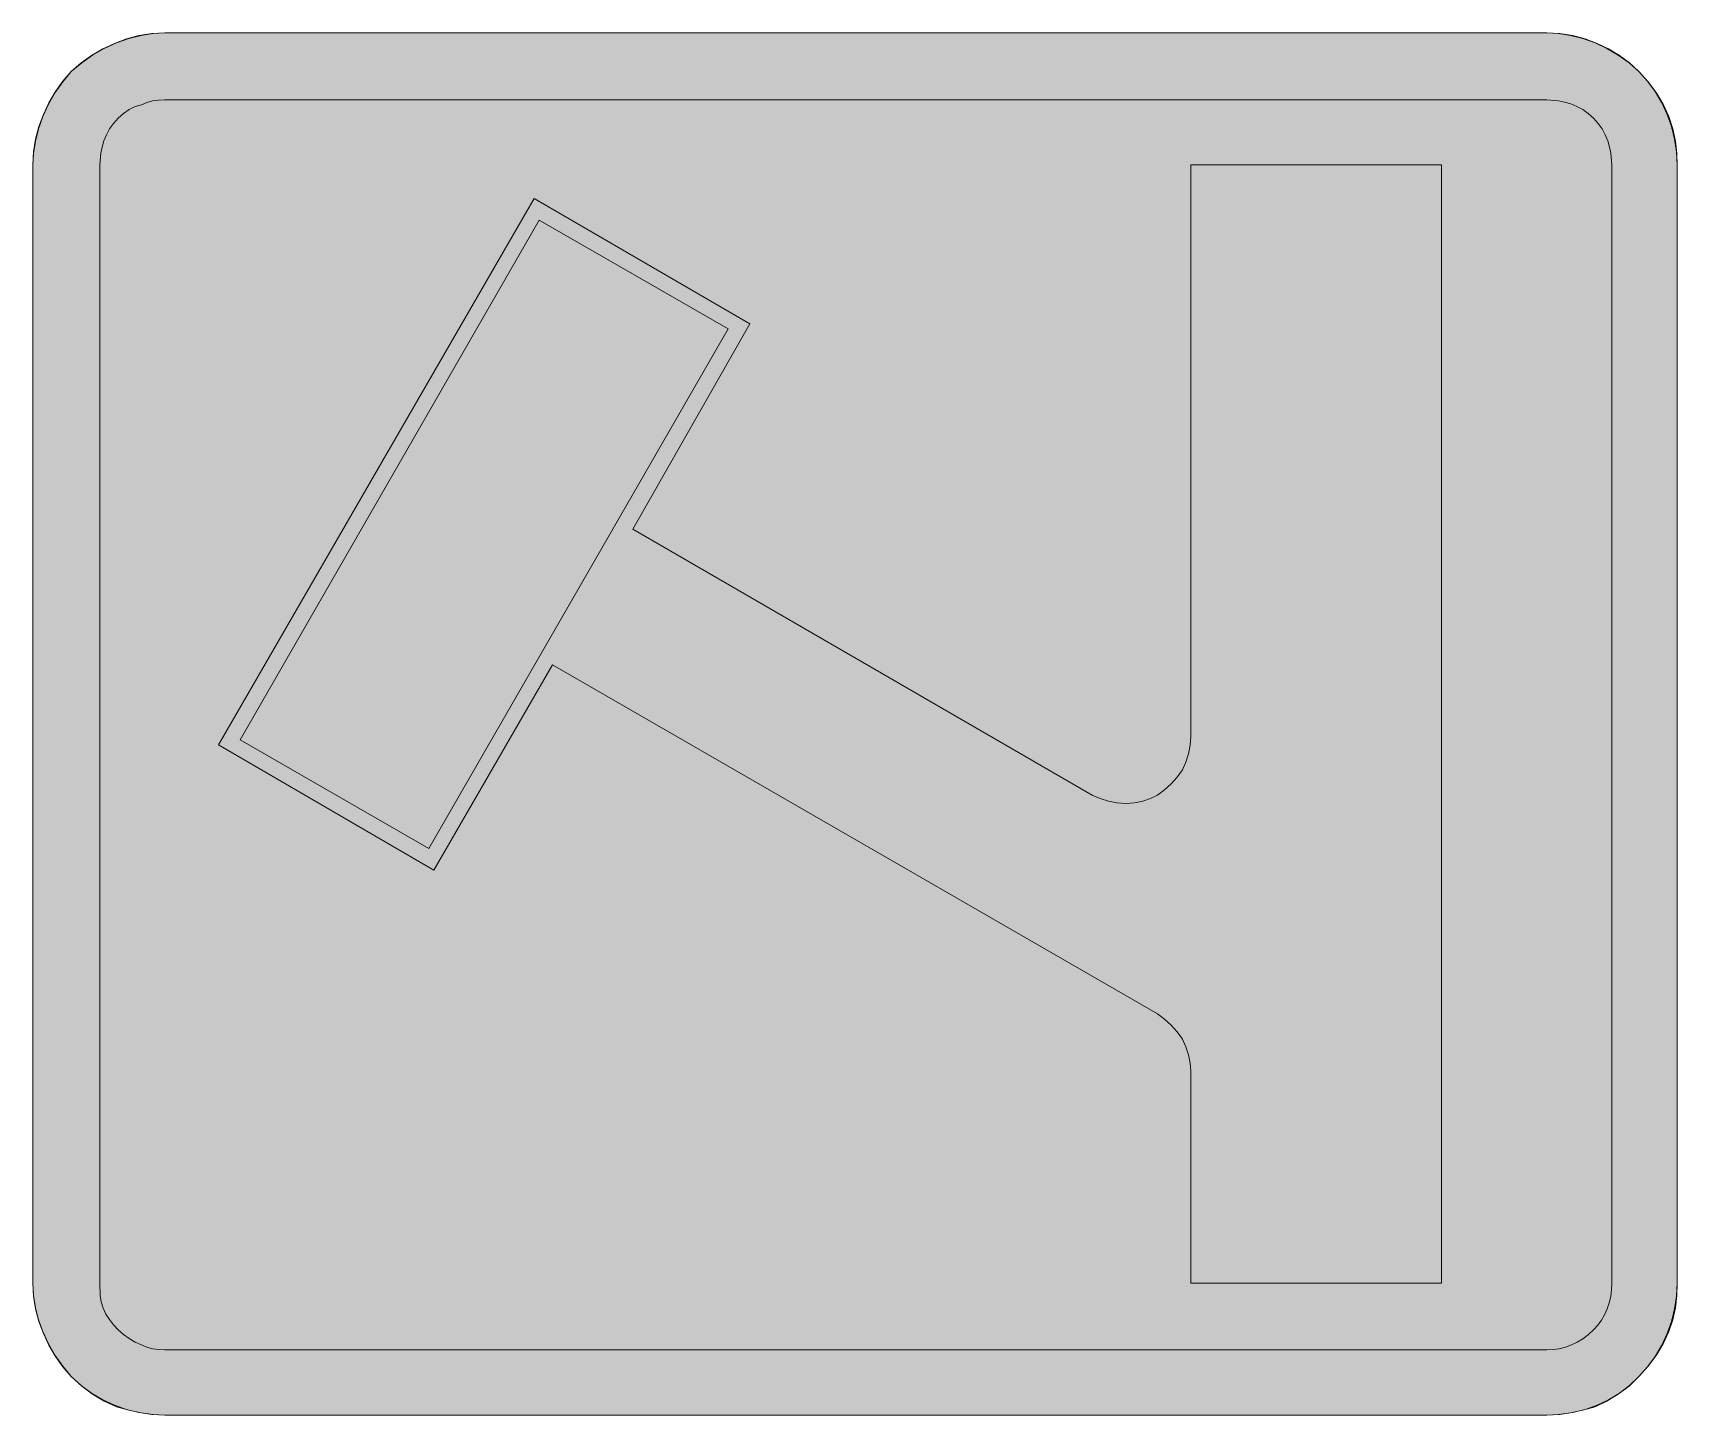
# Model space of a CAD drawing. Header units: metres. Extents: x 136 to 432, y 13 to 261.
import ezdxf

# ---------------------------------------------------------------- set-up
doc = ezdxf.new("R2010")
doc.units = ezdxf.units.M
for name, color, linetype, true_color in [('FILL_BLUE_0000FF', 7, 'Continuous', 0x0000ff), ('FILL_RED_FF0000', 7, 'Continuous', 0xff0000), ('FILL_WHITE_FFFFFF', 7, 'Continuous', 0xffffff), ('STROKE_BLUE_0000FF', 7, 'Continuous', 0x0000ff)]:
    doc.layers.add(name, color=color, linetype=linetype, true_color=true_color)

msp = doc.modelspace()

# ---------------------------------------------------------------- hatches: boundary and pattern name
at = {"layer": 'FILL_BLUE_0000FF', "true_color": 0x0000ff}
h = msp.add_hatch(color=7, dxfattribs=at)
h.dxf.hatch_style = 1
h.paths.add_polyline_path([(160.05, 24.36), (158.93, 24.42), (157.84, 24.58), (156.8, 24.87), (155.85, 25.26), (154.73, 25.77), (153.64, 26.39), (152.6, 27.12), (151.65, 27.96), (150.81, 28.86), (150.08, 29.8), (149.46, 30.79), (148.95, 31.86), (148.6, 32.99), (148.43, 34.11), (148.35, 36.36), (148.35, 237.06), (148.53, 239.17), (148.76, 240.27), (149.1, 241.37), (149.55, 242.46), (150.12, 243.51), (150.82, 244.52), (151.65, 245.46), (152.6, 246.3), (153.64, 247), (154.73, 247.53), (155.85, 247.86), (156.8, 248.25), (157.84, 248.54), (158.93, 248.7), (160.05, 248.76), (408.15, 248.76), (410.26, 248.58), (411.36, 248.35), (412.46, 248.01), (413.55, 247.56), (414.6, 246.99), (415.61, 246.29), (416.55, 245.46), (417.38, 244.52), (418.08, 243.51), (418.65, 242.46), (419.1, 241.37), (419.44, 240.27), (419.67, 239.17), (419.85, 237.06), (419.85, 36.36), (419.79, 35.14), (419.63, 33.95), (419.36, 32.81), (418.99, 31.71), (418.52, 30.67), (417.95, 29.69), (417.29, 28.79), (416.55, 27.96), (415.62, 27.12), (414.65, 26.38), (413.63, 25.77), (412.58, 25.26), (411.49, 24.87), (410.39, 24.58), (409.27, 24.42), (408.15, 24.36), (160.05, 24.36)])
at = {"layer": 'FILL_RED_FF0000', "true_color": 0xff0000}
h = msp.add_hatch(color=7, dxfattribs=at)
h.dxf.hatch_style = 1
h.paths.add_polyline_path([(207.45, 114.36), (173.55, 133.86), (227.25, 227.16), (261.15, 207.66), (207.45, 114.36)])
at = {"layer": 'FILL_WHITE_FFFFFF', "true_color": 0xffffff}
h = msp.add_hatch(color=7, dxfattribs=at)
h.dxf.hatch_style = 1
h.paths.add_polyline_path([(136.35, 237.06), (136.46, 239.14), (136.8, 241.3), (137.36, 243.51), (138.15, 245.76), (139.16, 247.95), (140.36, 250.04), (141.74, 252), (143.25, 253.86), (145.11, 255.37), (147.08, 256.75), (149.16, 257.95), (151.35, 258.96), (153.6, 259.75), (155.81, 260.31), (157.97, 260.65), (160.05, 260.76), (408.15, 260.76), (410.23, 260.65), (412.39, 260.31), (414.6, 259.75), (416.85, 258.96), (418.91, 257.95), (420.98, 256.75), (422.93, 255.37), (424.65, 253.86), (426.34, 252), (427.8, 250.04), (429.04, 247.95), (430.05, 245.76), (430.79, 243.51), (431.25, 241.3), (431.48, 239.14), (431.55, 237.06), (431.55, 36.36), (431.48, 34.11), (431.25, 31.9), (430.79, 29.74), (430.05, 27.66), (429.04, 25.47), (427.8, 23.38), (426.34, 21.42), (424.65, 19.56), (422.93, 17.87), (420.98, 16.41), (418.91, 15.17), (416.85, 14.16), (414.6, 13.55), (412.39, 13.07), (410.23, 12.77), (408.15, 12.66), (160.05, 12.66), (157.97, 12.77), (155.81, 13.07), (153.6, 13.55), (151.35, 14.16), (149.16, 15.17), (147.08, 16.41), (145.11, 17.87), (143.25, 19.56), (141.74, 21.42), (140.36, 23.38), (139.16, 25.47), (138.15, 27.66), (137.36, 29.74), (136.8, 31.9), (136.46, 34.11), (136.35, 36.36), (136.35, 237.06)])
h = msp.add_hatch(color=7, dxfattribs=at)
h.dxf.hatch_style = 1
h.paths.add_polyline_path([(169.65, 132.96), (226.35, 231.06), (265.05, 208.56), (244.05, 171.66), (326.55, 123.96), (327.95, 123.35), (329.44, 122.87), (330.98, 122.57), (332.55, 122.46), (334.12, 122.57), (335.63, 122.87), (337.02, 123.35), (338.25, 123.96), (339.54, 124.92), (340.73, 125.99), (341.79, 127.17), (342.75, 128.46), (343.36, 129.86), (343.84, 131.35), (344.14, 132.89), (344.25, 134.46), (344.25, 237.06), (389.25, 237.06), (389.25, 36.36), (344.25, 36.36), (344.25, 74.46), (344.14, 75.86), (343.84, 77.31), (343.36, 78.76), (342.75, 80.16), (341.79, 81.45), (340.73, 82.64), (339.54, 83.7), (338.25, 84.66), (229.65, 147.36), (208.35, 110.46), (169.65, 132.96)])

# ---------------------------------------------------------------- linework, layer by layer
at = {"layer": 'FILL_BLUE_0000FF', "lineweight": 0, "true_color": 0x0000ff}
msp.add_lwpolyline([(160.05, 24.36), (158.93, 24.42), (157.84, 24.58), (156.8, 24.87), (155.85, 25.26), (154.73, 25.77), (153.64, 26.39), (152.6, 27.12), (151.65, 27.96), (150.81, 28.86), (150.08, 29.8), (149.46, 30.79), (148.95, 31.86), (148.6, 32.99), (148.43, 34.11), (148.35, 36.36), (148.35, 237.06), (148.53, 239.17), (148.76, 240.27), (149.1, 241.37), (149.55, 242.46), (150.12, 243.51), (150.82, 244.52), (151.65, 245.46), (152.6, 246.3), (153.64, 247), (154.73, 247.53), (155.85, 247.86), (156.8, 248.25), (157.84, 248.54), (158.93, 248.7), (160.05, 248.76), (408.15, 248.76), (410.26, 248.58), (411.36, 248.35), (412.46, 248.01), (413.55, 247.56), (414.6, 246.99), (415.61, 246.29), (416.55, 245.46), (417.38, 244.52), (418.08, 243.51), (418.65, 242.46), (419.1, 241.37), (419.44, 240.27), (419.67, 239.17), (419.85, 237.06), (419.85, 36.36), (419.79, 35.14), (419.63, 33.95), (419.36, 32.81), (418.99, 31.71), (418.52, 30.67), (417.95, 29.69), (417.29, 28.79), (416.55, 27.96), (415.62, 27.12), (414.65, 26.38), (413.63, 25.77), (412.58, 25.26), (411.49, 24.87), (410.39, 24.58), (409.27, 24.42), (408.15, 24.36)], close=True, dxfattribs=at)
at = {"layer": 'FILL_RED_FF0000', "lineweight": 0, "true_color": 0xff0000}
msp.add_lwpolyline([(207.45, 114.36), (173.55, 133.86), (227.25, 227.16), (261.15, 207.66)], close=True, dxfattribs=at)
at = {"layer": 'FILL_WHITE_FFFFFF', "lineweight": 0, "true_color": 0xffffff}
msp.add_lwpolyline([(136.35, 237.06), (136.46, 239.14), (136.8, 241.3), (137.36, 243.51), (138.15, 245.76), (139.16, 247.95), (140.36, 250.04), (141.74, 252), (143.25, 253.86), (145.11, 255.37), (147.08, 256.75), (149.16, 257.95), (151.35, 258.96), (153.6, 259.75), (155.81, 260.31), (157.97, 260.65), (160.05, 260.76), (408.15, 260.76), (410.23, 260.65), (412.39, 260.31), (414.6, 259.75), (416.85, 258.96), (418.91, 257.95), (420.98, 256.75), (422.93, 255.37), (424.65, 253.86), (426.34, 252), (427.8, 250.04), (429.04, 247.95), (430.05, 245.76), (430.79, 243.51), (431.25, 241.3), (431.48, 239.14), (431.55, 237.06), (431.55, 36.36), (431.48, 34.11), (431.25, 31.9), (430.79, 29.74), (430.05, 27.66), (429.04, 25.47), (427.8, 23.38), (426.34, 21.42), (424.65, 19.56), (422.93, 17.87), (420.98, 16.41), (418.91, 15.17), (416.85, 14.16), (414.6, 13.55), (412.39, 13.07), (410.23, 12.77), (408.15, 12.66), (160.05, 12.66), (157.97, 12.77), (155.81, 13.07), (153.6, 13.55), (151.35, 14.16), (149.16, 15.17), (147.08, 16.41), (145.11, 17.87), (143.25, 19.56), (141.74, 21.42), (140.36, 23.38), (139.16, 25.47), (138.15, 27.66), (137.36, 29.74), (136.8, 31.9), (136.46, 34.11), (136.35, 36.36)], close=True, dxfattribs=at)
at = {"layer": 'FILL_WHITE_FFFFFF', "lineweight": 0, "true_color": 0x0000ff}
msp.add_lwpolyline([(169.65, 132.96), (226.35, 231.06), (265.05, 208.56), (244.05, 171.66), (326.55, 123.96), (327.95, 123.35), (329.44, 122.87), (330.98, 122.57), (332.55, 122.46), (334.12, 122.57), (335.63, 122.87), (337.02, 123.35), (338.25, 123.96), (339.54, 124.92), (340.73, 125.99), (341.79, 127.17), (342.75, 128.46), (343.36, 129.86), (343.84, 131.35), (344.14, 132.89), (344.25, 134.46), (344.25, 237.06), (389.25, 237.06), (389.25, 36.36), (344.25, 36.36), (344.25, 74.46), (344.14, 75.86), (343.84, 77.31), (343.36, 78.76), (342.75, 80.16), (341.79, 81.45), (340.73, 82.64), (339.54, 83.7), (338.25, 84.66), (229.65, 147.36), (208.35, 110.46)], close=True, dxfattribs=at)
at = {"layer": 'STROKE_BLUE_0000FF', "lineweight": 0, "true_color": 0x0000ff}
msp.add_lwpolyline([(431.55, 237.06), (431.55, 36.36), (431.44, 34.01), (431.1, 31.71), (430.55, 29.46), (429.79, 27.28), (428.81, 25.19), (427.63, 23.2), (426.24, 21.32), (424.65, 19.56), (422.99, 17.97), (421.19, 16.58), (419.24, 15.4), (417.19, 14.42), (415.03, 13.66), (412.8, 13.11), (410.5, 12.77), (408.15, 12.66), (160.05, 12.66), (157.7, 12.77), (155.4, 13.11), (153.15, 13.66), (150.98, 14.42), (148.88, 15.4), (146.89, 16.58), (145.01, 17.97), (143.25, 19.56), (141.75, 21.32), (140.4, 23.2), (139.22, 25.19), (138.23, 27.28), (137.43, 29.46), (136.84, 31.71), (136.47, 34.01), (136.35, 36.36), (136.35, 237.06), (136.47, 239.41), (136.84, 241.71), (137.43, 243.96), (138.23, 246.13), (139.22, 248.23), (140.4, 250.22), (141.75, 252.1), (143.25, 253.86), (145.01, 255.36), (146.89, 256.71), (148.88, 257.89), (150.98, 258.88), (153.15, 259.68), (155.4, 260.27), (157.7, 260.64), (160.05, 260.76), (408.15, 260.76), (410.5, 260.64), (412.8, 260.27), (415.03, 259.68), (417.19, 258.88), (419.24, 257.89), (421.19, 256.71), (422.99, 255.36), (424.65, 253.86), (426.24, 252.1), (427.63, 250.22), (428.81, 248.23), (429.79, 246.13), (430.55, 243.96), (431.1, 241.71), (431.44, 239.41), (431.55, 237.06)], dxfattribs=at)

doc.saveas('drawing.dxf')
